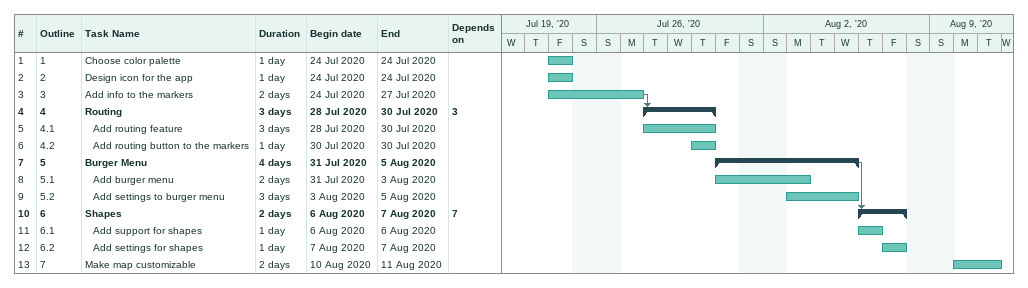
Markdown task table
| ID | WBS | Task | Duration | Start | Finish | Predecessors |
|---|---|---|---|---|---|---|
| 1 | 1 | Choose color palette | 1d | 2020-07-24 | 2020-07-24 |  |
| 2 | 2 | Design icon for the app | 1d | 2020-07-24 | 2020-07-24 |  |
| 3 | 3 | Add info to the markers | 2d | 2020-07-24 | 2020-07-27 |  |
| 4 | 4 | **Routing** | 3d | 2020-07-28 | 2020-07-30 | 3 |
| 5 | 4.1 | Add routing feature | 3d | 2020-07-28 | 2020-07-30 |  |
| 6 | 4.2 | Add routing button to the markers | 1d | 2020-07-30 | 2020-07-30 |  |
| 7 | 5 | **Burger Menu** | 4d | 2020-07-31 | 2020-08-05 |  |
| 8 | 5.1 | Add burger menu | 2d | 2020-07-31 | 2020-08-03 |  |
| 9 | 5.2 | Add settings to burger menu | 3d | 2020-08-03 | 2020-08-05 |  |
| 10 | 6 | **Shapes** | 2d | 2020-08-06 | 2020-08-07 | 7 |
| 11 | 6.1 | Add support for shapes | 1d | 2020-08-06 | 2020-08-06 |  |
| 12 | 6.2 | Add settings for shapes | 1d | 2020-08-07 | 2020-08-07 |  |
| 13 | 7 | Make map customizable | 2d | 2020-08-10 | 2020-08-11 |  |
